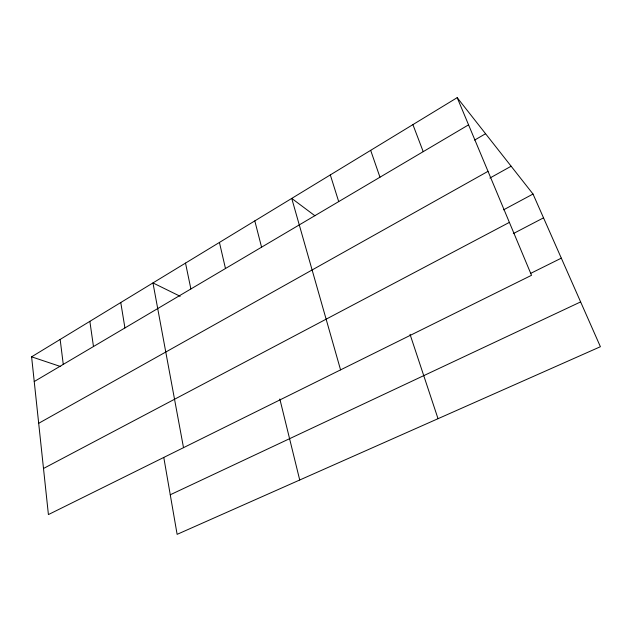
<?xml version="1.0" encoding="UTF-8"?>
<svg xmlns="http://www.w3.org/2000/svg" width="632" height="632" viewBox="0 0 632 632"><rect width="100%" height="100%" fill="white"/><g stroke="black" fill="none" stroke-linecap="round" stroke-linejoin="round"><path stroke-width="0.95" d="M457.189 97.652L531.52 275.299L48.411 514.582L31.6 356.827L457.189 97.652L533.021 194.04L600.4 346.715L177.126 534.348L163.814 457.615M34.231 381.546L468.565 124.852M474.64 140.083L485.574 133.731M38.678 423.306L488.015 171.335M489.895 178.058L511.138 166.232M503.593 209.824L533.021 194.04M43.497 468.486L509.376 222.385M513.303 233.603L543.52 217.843M530.738 273.34L561.319 258.156M170.261 494.769L580.626 301.914M31.6 356.827L60.719 366.584M180.191 296.297L152.96 282.923L183.509 447.669M314.902 215.741L291.731 198.409L340.569 369.878M412.909 124.615L423.211 151.656M370.668 150.345L379.974 177.213M410.034 334.328L438.031 418.692M330.315 174.914L338.705 201.6M254.807 220.9L261.569 247.183M279.834 398.99L299.718 480.004M219.43 242.443L225.474 268.521M185.516 263.102L190.888 288.958M120.767 302.531L124.931 327.937M89.862 321.348L93.473 346.534M60.159 339.439L63.263 364.387"/></g></svg>
